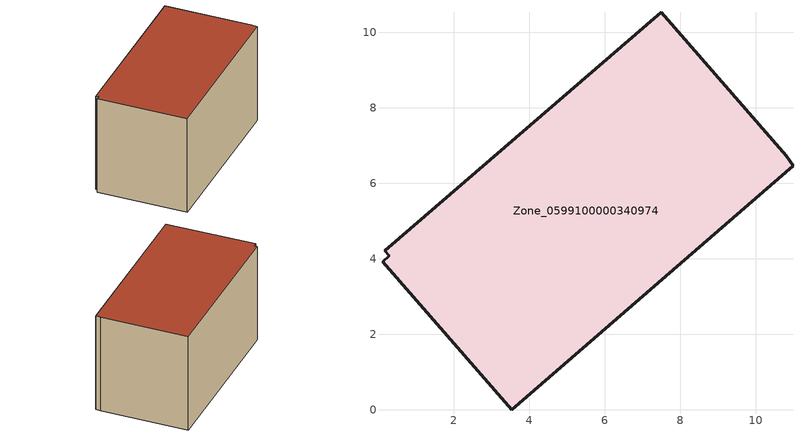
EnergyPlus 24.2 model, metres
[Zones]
Zone_0599100000340974
 floor ground (C_G): 10.81,6.72 10.99,6.46 3.54,0 0.12,3.92 0.3,4.08 0.18,4.21 7.5,10.53 z0
 wall outside (C_F): 0.12,3.92 3.54,0 10.99,6.46 10.81,6.72 7.5,10.53 0.18,4.21 0.3,4.08 0.12,3.92 z0:5.91
 roof outside (C_R): 10.99,6.46 10.81,6.72 7.5,10.53 0.18,4.21 0.3,4.08 0.12,3.92 3.54,0 z5.91
[BUILDING]
Pand.0599100000340974: North Axis=0; Terrain=City; Loads Convergence Tolerance Value=0.04; Temperature Convergence Tolerance Value=0.4; Solar Distribution=FullExterior; Maximum Number of Warmup Days=25; Minimum Number of Warmup Days=1
[Site:Location]
Rotterdam.The.Hague.AP_ZH_NLD Design_Conditions: Latitude=51.96; Longitude=4.45; Time Zone=1; Elevation=-4.5
[SITE:GROUNDTEMPERATURE:BUILDINGSURFACE]
18, 18, 18, 18, 18, 18, 18, 18, 18, 18, 18, 18
[MATERIAL] Thermal Absorptance=0.9; Solar Absorptance=0.7; Visible Absorptance=0.7
Name | Roughness | Thickness | Conductivity | Density | Specific Heat
G.TC.1992-2005 | MediumSmooth | 0.15 | 0.06 | 540 | 1210
F.TC.1992-2005 | Rough | 0.3 | 0.12 | 1920 | 840
R.TC.1992-2005 | MediumRough | 0.2 | 0.08 | 1500 | 1000
[CONSTRUCTION]
C_G: G.TC.1992-2005
C_F: F.TC.1992-2005
C_R: R.TC.1992-2005
[ZONE]
Zone_0599100000340974: Type=1; Multiplier=1; Ceiling Height=Autocalculate; Volume=Autocalculate; Floor Area=autocalculate; Part of Total Floor Area=Yes
[ZONEINFILTRATION:DESIGNFLOWRATE]
Infil_Zone_0599100000340974: Zone or ZoneList or Space or SpaceList=Zone_0599100000340974; Schedule=AlwaysOn; Design Flow Rate Calculation Method=Flow/Area; Flow Rate per Floor Area=0.0015; Constant Term Coefficient=1; Temperature Term Coefficient=0; Velocity Term Coefficient=0; Velocity Squared Term Coefficient=0
[HVACTEMPLATE:ZONE:IDEALLOADSAIRSYSTEM]
Zone_0599100000340974: Maximum Heating Supply Air Temperature=50; Minimum Cooling Supply Air Temperature=13; Maximum Heating Supply Air Humidity Ratio=0.0156; Minimum Cooling Supply Air Humidity Ratio=0.0077; Heating Limit=NoLimit; Cooling Limit=NoLimit; Dehumidification Control Type=ConstantSensibleHeatRatio; Cooling Sensible Heat Ratio=0.7; Dehumidification Setpoint=60; Humidification Control Type=None; Humidification Setpoint=30; Outdoor Air Method=None; Outdoor Air Flow Rate per Person=0.00944; Outdoor Air Flow Rate per Zone Floor Area=0; Outdoor Air Flow Rate per Zone=0; Demand Controlled Ventilation Type=None; Outdoor Air Economizer Type=NoEconomizer; Heat Recovery Type=None; Sensible Heat Recovery Effectiveness=0.7; Latent Heat Recovery Effectiveness=0.65
[ZONECONTROL:THERMOSTAT]
ThermostatControl_Zone_0599100000340974: Zone or ZoneList=Zone_0599100000340974; Control Type Schedule=DualSetpointControlType; Control 1=Thermostat_Zone_0599100000340974; Temperature Difference Between Cutout And Setpoint=0
[THERMOSTATSETPOINT:DUALSETPOINT]
Thermostat_Zone_0599100000340974: Heating Setpoint Temperature Schedule=HeatingSetpoint_Zone_0599100000340974; Cooling Setpoint Temperature Schedule=CoolingSetpoint_Zone_0599100000340974
[SCHEDULE:COMPACT]
HeatingSetpoint_Zone_0599100000340974: Through: 12/31, For: AllDays, Until: 24:00, 21
CoolingSetpoint_Zone_0599100000340974: Through: 12/31, For: AllDays, Until: 24:00, 24
DualSetpointControlType: Through: 12/31, For: AllDays, Until: 24:00, 4
AlwaysOn: Through: 12/31, For: AllDays, Until: 24:00, 1
